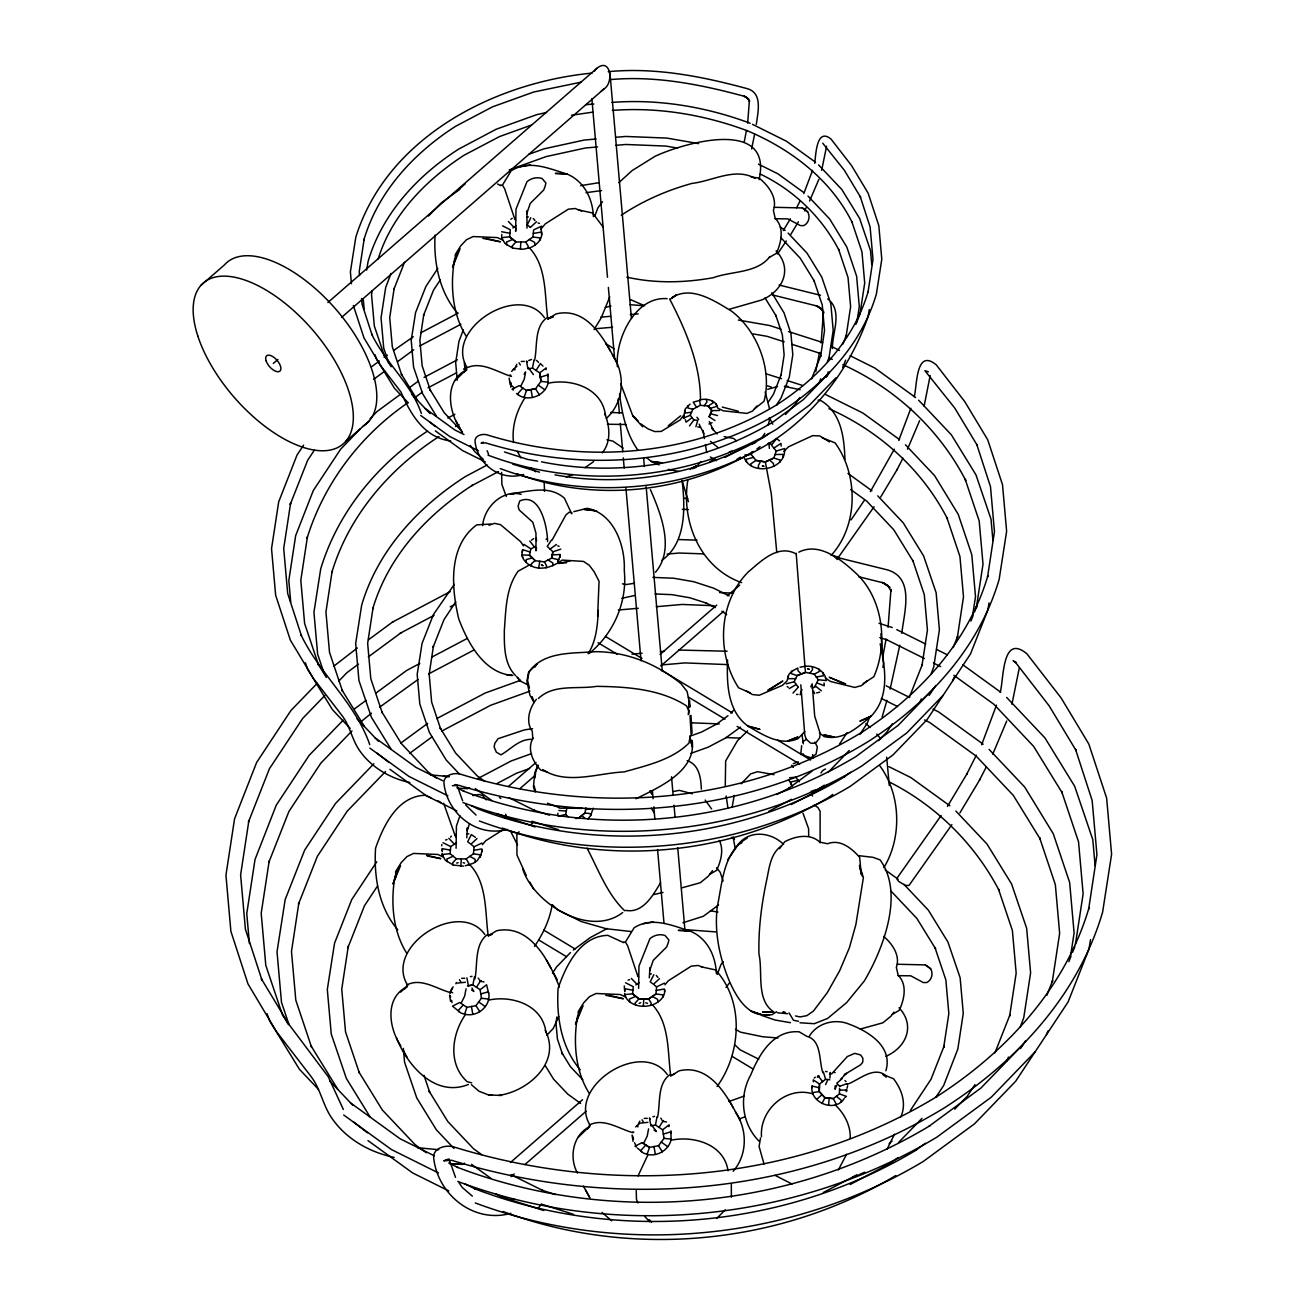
<?xml version="1.0" encoding="UTF-8"?>
<svg xmlns="http://www.w3.org/2000/svg" width="1305" height="1305" viewBox="0 0 1305 1305"><rect width="100%" height="100%" fill="white"/><g stroke="black" fill="none" stroke-linecap="round" stroke-linejoin="round"><path stroke-width="1.5" d="M744.959 454.939L751.174 454.434L756.003 460.486L765.35 461.97L773.783 458.12L776.296 451.09L784.533 448.529C786.784 470.175 750.261 476.765 743.883 456.701M725.27 786.116L725.662 760.978L737.521 740.685L747.651 730.865M327.865 302.532L596.744 68.415C610.577 56.784 614.264 82.884 603.824 89.066L341.519 317.441M435.054 235.128C433.586 262.468 439.181 291.504 457.272 312.874M829.148 1098.109L828.626 1105.302M812.053 1085.63C809.002 1102.48 834.857 1113.181 844.172 1098.614M839.588 1088.223L839.392 1093.933L833.291 1098.647L824.939 1097.701L819.279 1091.6L819.54 1083.998L825.608 1079.284L829.784 1079.757M835.151 1085.695L835.021 1089.284L836.799 1085.222M846.407 1089.544L846.341 1091.6L846.994 1090.083L839.539 1090.083M474.938 978.881C477.809 964.574 474.27 944.983 486.928 934.886M534.561 360.425C537.627 346.673 534.039 327.637 546.485 318.012M657.524 1117.374C660.591 1103.622 657.002 1084.586 669.449 1074.961M829.866 1078.109L830.355 1072.482L829.703 1073.982M544.152 482.165L544.56 491.349M847.646 1085.776L847.059 1088.256M441.743 845.819L441.824 844.547M466.782 837.777L467.418 827.696L467.125 830.763L469.506 823.765M649.303 977.853L649.939 967.772L649.645 970.838L653.234 960.35L666.676 946.957L668.111 943.238L668.861 939.943L665.077 935.506C659.987 933.646 653.936 935.163 649.923 938.687L638.961 966.092L638.618 988.358M546.045 369.658L546.159 367.912L539.699 372.855L540.955 381.403L535.556 388.76L526.535 390.521L519.227 385.644L512.049 389.265L513.501 390.016M669.025 1126.607L669.139 1124.861L662.663 1129.787L664 1138.4L658.519 1145.708L649.466 1147.405L642.223 1142.658M731.387 1197.191L731.322 1183.765M522.294 552.292L522.489 549.584L530.189 552.031M526.062 562.292L526.274 559.568L532.407 557.888M538.671 567.871L539.781 561.166M552.716 565.766L552.928 563.059L548.018 559.927M559.976 557.219L560.188 554.495L552.276 554.919M597.625 616.368L599.06 581.312L594.264 571.9L589.273 565.261L583.482 561.411L562.292 560.09C552.928 566.827 540.449 571.606 529.406 565L518.118 571.182C505.688 588.229 505.949 610.185 504.334 630.331C504.236 645.812 503.942 664.082 515.769 675.794M598.31 610.446C597.527 625.291 596.32 640.918 588.115 653.772M687.898 479.588C680.965 521.494 699.823 567.757 741.648 582.65M732.105 807.371L734.242 795.398M889.292 785.577L886.666 757.161M442.444 849.425L442.281 851.349L442.036 848.625L450.404 850.126M501.658 236.401L501.838 234.476M465.184 865.802L473.324 863.29L477.287 860.599L480.844 854.857L473.405 853.862L466.113 858.918L456.44 858.837L450.078 853.682L450.731 846.586L456.554 842.704M547.774 318.942C544.479 295.175 546.991 266.709 529.471 247.868L523.011 249.255L512.8 248.178L512.131 246.107L516.013 241.865L509.635 236.809L510.288 229.729L502.588 225.847M515.948 228.065L515.638 231.409L515.997 209.143L526.959 181.738C530.972 178.214 537.008 176.697 542.113 178.557L545.898 182.994L545.147 186.289L543.712 190.008L530.254 203.401L526.682 213.906L526.975 210.823L526.975 228.147M473.421 853.959L474.058 846.782L470.877 844.253L476.961 838.577M532.978 237.086L533.615 229.908L541.493 226.173L540.808 229.158C544.691 237.967 536.273 246.319 528.166 248.309L528.248 246.237L525.67 241.947L515.997 241.98L509.619 236.906M482.263 849.751L480.207 857.303M654.294 985.047L656.578 986.857L655.958 994.035L648.65 998.994L638.977 998.929L632.582 993.855L624.475 994.606C628.439 1005.6 642.419 1008.374 652.435 1004.817C669.954 1023.658 667.442 1052.124 670.737 1075.891M664.783 989.826C665.142 997.673 658.046 1003.268 651.146 1005.258L651.211 1003.186L648.634 998.896L638.977 998.814L632.599 993.758L633.251 986.662L625.568 982.796M727.57 660.02C726.706 683.265 727.26 711.176 748.108 726.2C763.082 734.862 779.933 746.264 797.877 738.744L804.826 731.583M747.683 123.127L749.413 100.387L749.478 101.415L747.39 97.924L744.062 96.13L748.793 99.229L745.057 96.505C701.389 84.597 656.089 75.543 610.642 79.572M756.329 124.334C757.797 112.524 763.034 93.014 747.227 88.658C702.057 76.391 655.159 67.159 608.195 71.677M821.122 342.954L823.52 311.504L823.602 312.923L820.715 308.094L816.098 305.615L822.656 309.889L817.485 306.137L772.772 295.012M888.085 627.314L890.972 589.436L891.087 591.132L887.612 585.325L883.713 582.976L858.641 576.728M520.842 241.914L520.401 249.239M461.285 858.772L460.844 866.112M643.805 998.863L643.365 1006.188M534.985 777.976L535.654 771.924L538.117 765.529M617.379 366.77C614.998 339.61 635.111 295.99 667.116 298.682M552.178 904.659C549.862 919.666 542.994 933.94 534.528 946.419M688.502 708.485L689.513 700.475L689.676 707.163M826.587 146.209L821.677 170.27M930.188 375.497L924.119 406.116M1019.336 667.769L1011.93 704.26M366.672 270.053L368.092 261.489C382.153 213.629 417.535 175.49 458.838 148.998L496.194 129.244L536.763 114.644L546.55 112.491M482.638 525.654C484.122 507.449 502.082 489.245 521.152 494.301M882.914 667.312L883.518 663.348L880.924 633.822M372.153 290.787L371.55 294.718L374.307 325.924L384.42 356.037L384.013 355.172L391.141 366.738M556.892 1016.954L555.979 1022.99L557.414 1038.976L562.569 1054.424L561.574 1052.27L570.464 1066.74L582.764 1079.724M856.961 321.715L859.294 306.496L856.618 276.22L846.798 247.02L829.686 218.995L807.991 196.06M869.293 309.579L868.168 316.267C850.436 367.863 815.674 413.93 769.379 443.243L768.89 443.553C689.105 491.447 587.446 501.218 500.239 468.577M972.747 614.671L975.504 596.613L971.801 554.723L958.229 514.333L934.543 475.575L905.442 444.793M989.027 602.959L987.803 610.12L970.512 653.919L926.974 719.773L892.848 755.057L850.452 786.197C740.278 852.328 599.876 865.982 479.375 821.008M1070.834 954.412L1074.097 932.944L1069.643 882.474L1053.298 833.813L1024.751 787.111L989.092 749.396M1075.45 944.151L1083.134 893.827L1078.534 841.79L1061.699 791.613L1062.368 793.081L1033.544 746.264L993.839 704.243L953.857 675.321M1090.54 939.633L1088.908 949.208L1068.077 1001.995L1015.616 1081.323L974.509 1123.833L923.418 1161.352C790.341 1241.267 620.74 1257.482 475.281 1202.949M558.98 807.828L559.176 806.604M746.378 130.728L744.176 142.294M754.665 134.024L751.615 148.901M819.491 352.513L815.788 371.582M832.411 348.533C832.101 333.542 841.758 314.326 830.665 301.488M760.538 1137.927L759.086 1146.491L764.012 1163.978M886.095 639.01L882.849 656.627M899.781 645.241L890.108 689.154M901.804 633.317C904.006 612.714 915.164 577.887 887.318 569.861L836.472 557.284M885.883 1070.785C893.191 1046.528 868.396 1031.325 849.196 1024.18C835.282 1018.292 817.403 1022.859 809.426 1036.072M565.701 814.532L566.941 807.632M585.896 807.893L584.95 813.031L578.425 818.317L575.521 818.463M593.171 808.121L590.725 815.511L587.968 818.888M522.62 550.563C520.189 557.251 525.687 563.564 531.559 566.027L531.298 563.858L535.213 560.563L529.585 555.212L521.935 554.951L522.62 557.529M535.474 546.501L530.76 548.965L529.553 555.326L535.181 560.693L544.348 561.884L551.672 558.1L558.752 559.747L557.741 562.112L560.302 555.49M536.551 547.757L535.996 550.759L535.964 533.109L532.832 522.245L519.178 509.978L518.085 506.177L519.733 500.941C540.352 491.903 547.448 527.481 547.562 541.542M551.672 558.1L552.88 551.738L547.252 546.387L551.379 540.221M551.672 558.214L552.88 551.852L560.759 549.128M466.048 988.798L464.662 996.09L461.448 1002.566M648.585 1128.874L647.198 1136.166L643.969 1142.642M814.728 163.321C815.837 155.197 816.375 127.107 830.991 139.031L851.513 165.507L868.135 193.173L878.82 225.618L881.788 259.271L876.389 294.017C861.773 343.868 824.923 383.54 781.923 411.14L781.418 411.467C693.493 465.135 583.253 472.932 485.803 442.901L481.088 443.211L483.258 442.167M914.25 396.606C917.17 386.052 915.604 347.57 936.354 364.96L964.738 401.565L987.755 439.85L1002.517 484.742L1006.628 531.298L999.157 579.355C978.946 648.308 927.953 703.199 868.494 741.371L867.776 741.811C746.166 816.065 593.661 826.864 458.854 785.3L452.329 785.74M1000.201 692.433C1003.888 679.791 1001.702 632.778 1026.921 653.838L1061.128 697.947L1088.843 744.078L1106.64 798.154L1111.599 854.253L1102.611 912.162C1078.24 995.226 1016.807 1061.357 945.163 1107.341L944.314 1107.88C797.779 1197.338 614.035 1210.339 451.612 1160.275L443.765 1160.798L447.958 1159.362L445.755 1160.373M801.335 674.049L798.008 670.786L797.795 668.029L791.76 671.276L791.27 673.641L797.176 675.599L805.479 672.499L804.957 666.333C814.548 665.142 824.874 670.46 826.375 680.558L818.235 679.758L814.222 674.098L805.495 672.369L797.176 675.484L794.174 681.732L786.246 683.836M557.741 814.451L557.985 813.227M546.11 567.92L546.55 565.848L544.364 561.754M510.859 384.274L510.744 387.226M779.754 462.394L780.276 460.078L773.735 458.006L765.317 461.856L755.987 460.371L750.669 464.009L751.517 466.162M827.207 375.726L828.088 371.86M528.868 368.777L532.473 368.075L534.055 359.903M651.848 1125.726L655.453 1125.024L657.019 1116.852M759.086 179.633C773.164 117.466 684.619 142.49 654.996 156.323L632.093 170.612L618.831 182.667M768.237 424.81L769.591 419.525M454.646 258.977C450.078 284.49 452.101 314.146 466.358 336.462M395.089 875.834C390.521 901.347 392.544 931.02 406.801 953.335M577.626 1015.91C573.042 1041.439 575.065 1071.095 589.322 1093.411M539.764 240.43L540.4 237.983L532.962 237.004L525.687 242.061M662.744 997.379L663.38 994.932L655.926 993.953L648.634 998.896M747.145 838.169C723.084 851.79 722.464 882.669 717.293 906.73C714.226 931.786 719.365 956.842 728.908 979.99L729.707 981.898C736.575 997.102 747.357 1016.122 766.704 1015.029L763.963 1014.85L771.989 1014.703L776.589 1011.652M474.498 976.776L472.867 984.916L467.516 985.993M900.825 1116.933C906.698 1103.687 901.967 1089.675 893.517 1078.778L885.589 1075.516M801.678 745.628L800.715 754.584M466.929 1007.33L464.596 1014.148C474.922 1017.068 486.683 1009.564 488.723 999.059L481.398 998.276L475.982 1005.633L466.929 1007.33L459.67 1002.517L452.476 1006.139L460.926 1013.023L465.494 1014.523C451.709 1034.147 447.631 1064.211 467.223 1081.715L471.692 1082.856M882.131 717.13L886.927 700.345M609.778 296.822L601.246 317.816L594.085 329.561M688.273 714.716L688.649 710.948L686.658 705.972C660.607 688.991 627.069 686.74 596.597 686.348C577.299 689.497 553.695 683.657 538.329 698.567M515.459 366.933L516.845 364.226M455.902 983.807L456.326 982.42M638.422 1123.882L639.809 1121.158M812.558 170.351L803.798 193.597M910.857 408.286L898.754 440.438M996.482 705.14L981.621 744.764M688.697 714.112L689.252 710.116M457.778 251.669L452.525 267.215L460.11 248.749M398.221 868.543L392.968 884.089L400.553 865.623M580.758 1008.618L575.489 1024.164L583.09 1005.698M459.915 815.837L456.44 826.016L456.081 848.283M594.884 215.945L597.902 207.821L602.535 201.72M751.174 454.434L752.104 451.938M717.261 974.525L720.866 964.77L723.182 961.72M822.02 1103.492L824.988 1097.636L833.324 1098.582L836.244 1104.226L835.282 1104.992C844.253 1113.442 850.844 1125.66 850.208 1138.4M537.921 765.073L534.724 773.213L533.468 786.915L535.099 791.939M697.784 420.275L695.891 426.719M378.222 258.83C391.924 214.575 425.936 180.074 463.993 155.279L499.456 136.601L531.494 125.052M391.06 273.479L385.693 287.377L381.044 317.816L383.719 348.109L388.629 362.708M404.534 262.321L393.931 289.188L394.175 288.274L389.722 317.621L392.299 346.804L401.728 374.927L401.336 374.062L417.502 400.325M463.324 329.888L458.969 341.257L455.69 362.708L457.223 380.179M811.628 378.858L820.845 355.498L820.6 356.396L824.532 330.638L822.264 305.027L813.961 280.33L814.369 281.179L800.177 258.129L780.618 237.428M819.263 382.528L820.731 378.793M827.37 361.974L829.099 357.309L833.194 330.442L830.828 303.722L821.775 277.1L807.012 253.137L788.057 233.057M842.867 344.08L846.407 335.124L846.162 336.054L850.615 306.708L848.038 277.525L838.609 249.386L839.001 250.25C821.889 217.152 793.799 190.057 760.179 174.038M855.901 324.341L860.174 313.51L859.913 314.423L864.709 283.022L861.952 251.8L851.839 221.703L852.247 222.584C830.747 179.274 790.585 148.917 746.737 130.516L747.292 130.745C704.374 114.758 658.144 106.879 612.388 110.419M842.704 367.521L845.624 360.115M869.391 717.799L867.254 723.215L859.832 734.454M909.324 697.376L922.325 664.408L921.983 665.648L927.431 630.021L924.283 594.591L912.799 560.416L913.37 561.607L893.729 529.716L866.683 501.087L850.599 489.457M919.829 702.563L921.265 698.942M931.248 673.625L933.727 666.904L939.404 629.744L936.142 592.78L923.614 555.946L903.19 522.799L877.759 495.884M953.205 647.557L957.674 636.22L957.348 637.509L963.498 596.907L959.942 556.534L946.892 517.612L947.446 518.819C922.292 469.653 879.26 430.96 828.952 408.677M970.904 621.082L973.09 615.536M974.541 611.849L976.727 606.319L976.368 607.592L983.008 564.151L979.19 520.956L965.211 479.327L965.765 480.534C939.47 429.345 895.181 388.384 842.883 364.666M952.568 681.031L954.037 677.311M994.916 1052.907L1010.037 1014.621L1009.63 1016.122L1016.171 973.187L1012.386 930.498L998.553 889.325L999.238 890.76C975.145 844.205 936.256 805.756 889.553 782.07M1006.905 1060.867L1008.406 1057.083M1020.363 1026.758L1023.773 1017.639L1030.607 972.861L1026.66 928.312L1011.571 883.942L986.971 844.009L955.831 811.025M1046.822 995.356L1052.629 980.659L1052.222 982.208L1059.644 933.287L1055.337 884.643L1039.628 837.761L1040.297 839.197L1013.349 795.43L976.238 756.15L929.91 722.627L924.527 719.936M1068.844 961.671L1071.095 955.994M1072.58 952.21L1074.831 946.517M1046.447 1034.653L1047.899 1030.999M552.08 540.091L565.93 514.904L569.225 512.164L571.965 512.832M818.871 179.323L809.589 200.986M760.652 461.122L758.336 465.575L758.58 468.316M919.601 420.683L907.497 449.181M1006.742 720.98L992.746 754.159M558.736 1016.53L553.255 1028.454L546.746 1035.322M638.047 1175.903L648.03 1154.599C658.258 1156.491 669.22 1149.428 671.243 1139.135L663.935 1138.352M811.971 1087.701L812.64 1086.184L819.409 1087.799M816.636 1099.348L822.134 1094.618M825.625 1084.602L827.484 1080.377M840.926 1102.105L841.594 1100.588L836.358 1096.233M846.651 1154.24L838.299 1169.981M894.48 1134.241L887.139 1149.053M692.873 409.134L690.231 415.267L683.445 418.073L685.255 408.938L690.035 404.093M709.121 416.654L711.812 410.618L719.447 410.504M710.099 414.599L709.137 416.752L714.961 420.553M687.768 405.871L687.931 408.025L692.922 409.232L700.328 405.3L708.191 406.034L711.812 410.618L710.475 413.734L717.571 415.561M801.939 689.513L800.096 694.815M463.944 372.333L466.847 369.641C443.847 381.027 448.365 411.157 460.486 429.231M586.907 1129.282L589.811 1126.59C572.96 1134.73 568.752 1157.372 577.462 1173.065M810.764 686.773L812.183 683.885L814.695 716.151L820.241 733.622L819.556 738.01L815.968 742.627L813.276 743.328L810.503 743.067L806.164 739.103L804.777 734.878L800.813 684.815M815.25 685.778L818.268 679.644M521.005 385.693L524.235 379.217L525.605 371.925L524.153 374.372M449.882 993.317L453.112 986.841M796.637 207.756L800.226 200.676M804.549 210.921L806.229 207.609M894.317 449.181L870.386 491.61M896.959 469.849L902.946 458.185M976.352 755.187L966.679 774.273L967.299 773.245L947.446 806.425M979.468 780.194L986.417 766.671M704.276 405.725L707 401.875L706.201 399.428M809.834 673.347L812.526 669.596L812.314 666.839M502.817 184.527L511.12 170.857C528.933 159.308 549.323 168.688 567.365 174.185C584.265 181.346 592.764 198.947 593.367 216.565M625.78 941.476L634.1 927.806C651.896 916.257 672.303 925.637 690.345 931.134C707.245 938.295 715.727 955.896 716.331 973.514M660.591 882.637C653.185 895.067 642.957 913.614 625.748 910.384M883.877 867.597C902.244 837.484 900.907 794.141 879.701 765.66M783.294 230.594L790.373 218.751M798.366 221.801L790.765 234.476M897.481 468.984L880.712 496.977M980.088 779.183L959.893 812.901M534.952 666.806L536.861 663.854L528.558 672.352L526.91 681.194L529.879 695.027L534.039 702.563M761.647 438.252L764.779 433.358M533.386 822.052L530.499 825.119M541.428 1204.548L537.937 1208.251M303.608 445.103L297.034 455.037L278.683 501.887L271.538 548.687L275.649 595.243L290.363 640.135L313.347 678.339L341.486 714.879C350.083 725.498 351.812 739.641 359.674 750.701C371.419 767.471 390.065 778.335 409.901 782.56M314.277 450.274L307.654 460.29L290.216 504.497L290.607 503.224L283.707 548.475L287.687 593.498L301.471 635.861L300.917 634.67C319.643 674.147 355.384 702.971 369.739 744.584M437.86 268.373L425.887 286.48L415.561 312.629L411.222 340.426L413.587 367.162L422.641 393.767L436.343 416.018M440.225 280.02L433.488 290.216L423.554 315.37L423.799 314.472L419.884 340.23L422.151 365.84L430.454 390.554L430.03 389.689L444.238 412.739L462.394 431.955M530.858 217.723L527.236 224.852L530.45 227.462M455.788 601.817L443.977 619.679L433.113 647.215L433.472 645.942L429.182 674.114L431.645 702.123L440.731 729.12L440.16 727.929L455.673 753.132L477.075 775.757L484.922 781.45M376.786 861.724L351.746 899.585L334.553 943.172L327.31 989.5L331.258 1034.049L346.347 1078.403L369.919 1116.672M377.52 885.997L364.438 905.801L347.88 947.74L348.288 946.239L341.747 989.174L345.531 1031.847L359.364 1073.02L358.679 1071.601L382.349 1110.017L414.941 1144.501L426.327 1152.755M768.254 402.119L773.425 394.289L781.287 374.372L781.026 375.302L784.126 354.927L782.348 334.684L775.774 315.174L776.198 316.022L764.975 297.801M776.687 404.599L781.043 398.025L789.28 377.112L792.804 354.732L790.912 333.395L783.995 312.808L771.826 292.809M799.704 397.634L795.218 404.436L785.447 414.533M826.147 377.324L829.507 372.251M552.472 973.171L556.615 966.907L570.416 952.617M653.838 974.672L650.216 981.8L652.5 983.611M839.555 744.029L847.076 732.676M892.294 723.867L886.862 732.089L878.591 740.653M929.127 695.418L935.718 685.468M910.303 1110.555L931.003 1079.268L944.086 1046.088L943.662 1047.605L948.833 1013.675L945.864 979.925L934.902 947.397L935.603 948.833L916.909 918.459L891.136 891.201M936.077 1096.983L943.678 1085.483L957.821 1049.106L963.269 1013.349L960.137 977.771L947.936 942.031L928.328 910.14L903.957 884.366M974.949 1084.618L967.315 1096.167L954.754 1109.152M1020.526 1048.486L1025.697 1040.689M534.92 666.773L536.861 663.854M783.538 844.4C771.402 832.133 749.559 829.589 738.239 844.384L727.586 860.109M777.47 254.002L786.328 240.985M874.073 506.748L838.479 557.202L831.677 555.18M951.883 824.662L908.998 885.459L905.295 885.394L898.835 881.528L896.91 879.015L897.4 877.629L941.133 815.56M602.29 452.835C611.441 441.481 609.778 426.246 604.77 413.522M851.007 519.945L864.204 500.565M536.061 370.441L540.368 363.573L543.01 366.118M476.504 987.314L480.811 980.43L481.48 981.67L479.522 980.381M659.025 1127.389L663.332 1120.522L664.017 1121.762L662.043 1120.457M456.456 858.739L452.574 862.98L453.243 865.052L463.454 866.129M638.977 998.814L635.111 1003.056L635.78 1005.127M450.568 837.158L451.334 836.113M741.142 783.816L750.636 773.881L757.601 771.695L774.012 774.664M726.037 987.477L729.397 983.008M769.95 256.563C756.884 273.495 731.926 270.885 713.411 277.671C684.88 282.842 655.175 283.577 626.775 277.133M712.514 870.631L708.272 876.259L700.263 882.751L681.487 887.955M893.99 1012.109L890.809 1016.334L882.8 1022.826L860.272 1029.074M536.371 699.284C529.487 707.897 525.246 721.698 532.31 731.387L532.766 738.842L533.125 738.026C526.682 748.678 532.848 762.071 540.776 770.113L546.958 771.908M779.493 848.69L784.762 841.725C795.218 836.146 810.291 833.063 819.736 842.117L827.615 843.748C840.355 838.789 851.741 848.413 859.652 857.32L861.267 874.35L859.506 865.362L862.36 876.422M717.065 1086.51C741.289 1053.233 744.437 1001.065 715.483 969.909L701.323 966.858M452.019 988.162L450.372 991.865L452.639 992.762M522.865 388.058L517.84 393.621L518.509 394.86M463.308 1004.915L458.283 1010.478L458.952 1011.718M645.828 1144.991L640.804 1150.57L641.489 1151.809M519.08 831.758L516.862 834.531L516.959 855.036L526.225 875.427M697.18 466.016L700.899 461.546M831.073 555.506C858.396 525.638 858.527 474.987 835.086 442.884L822.264 437.795M594.525 71.025L596.744 68.415M756.9 405.986L752.626 411.01L746.917 413.408L723.345 410.83L717.832 408.237C716.722 400.651 707.604 398.319 701.095 399.607M540.808 229.158L545.327 223.84L568.311 209.192L575.162 208.506L581.655 211.051M482.377 844.694L485.77 840.714L503.779 829.279M664.914 984.786L668.307 980.789L691.275 966.14L698.126 965.455L703.004 967.364M696.674 420.177L693.869 419.965L689.497 425.903M655.42 572.291C675.093 549.568 660.901 513.599 650.363 489.554M531.526 540.139L533.615 538.606M455.266 380.44L465.575 370.343M606.303 418.448C624.084 402.429 625.96 374.176 612.371 354.781M400.635 992.094L406.018 987.216M791.76 671.276L788.954 674.245L786.964 681.014L782.38 685.37L759.249 695.255L752.381 694.537L745.905 690.688M578.229 1137.373L588.555 1127.292M733.182 1171.27C747.586 1154.778 747.586 1129.608 735.335 1111.73M428.464 216.043L440.796 203.286L459.849 189.258M360.229 428.937L340.621 449.214L313.298 490.55L295.664 535.637L288.813 580.578L290.721 601.964M370.033 418.791L377.031 411.548L399.297 395.154M317.229 683.314L290.917 710.507L256.677 762.365L234.557 818.822L225.944 875.198L230.887 931.297L247.983 983.937L276.317 1031.407L310.215 1075.434C320.573 1088.223 322.661 1105.27 332.123 1118.581C346.575 1139.314 369.772 1152.315 394.175 1157.388M333.835 666.137L357.342 647.981M324.831 695.516L302.695 718.419L269.45 768.694L248.456 821.971L248.912 820.421L240.609 874.954L245.405 929.176L262.011 980.234L261.343 978.783L288.568 1023.87L328.24 1076.723L343.329 1109.446M338.68 681.194L346.983 672.613L358.467 664.147M454.319 584.314L433.456 614.508L422.053 643.43L417.192 674.391L419.802 703.901L429.378 732.382L446.212 760.048L459.425 774.028M343.15 720.213L309.171 755.35L276.269 805.152L255.03 859.473L246.759 913.631L249.418 943.564M351.991 730.898L320.834 763.148L288.943 811.4L268.765 862.523L269.189 860.974L261.196 913.304L265.796 965.341L282.647 1015.502M360.49 722.105L371.436 713.199M373.882 763.751L335.516 803.44L304.669 850.11L285.175 899.537L277.019 951.818L281.489 1002.289L289.041 1024.751M385.53 771.532L347.163 811.221L317.36 856.325L298.502 904.104L298.91 902.554L291.488 951.476L295.795 1000.119L311.504 1047.002L310.835 1045.566L337.783 1089.332M828.936 373.132L803.44 399.509L772.772 422.168C704.113 463.291 619.94 477.744 541.51 461.823M835.934 377.814L809.606 405.039L776.915 429.051C691.079 480.632 581.639 490.647 487.988 455.119M730.833 713.215L733.557 710.393M828.023 772.446L849.212 750.505M933.499 688.795L898.248 725.286L855.819 756.639C739.168 826.815 590.317 839.8 463.242 790.993L463.993 791.303L456.897 787.78M943.189 695.271L906.779 732.937L861.545 766.166C743.181 837.255 592.291 851.366 463.047 802.591M898.509 1142.593L921.95 1118.352M1023.495 1044.016L981.017 1087.962L929.062 1126.231L929.91 1125.742C789.346 1210.29 610.022 1225.917 456.897 1167.127L457.827 1167.502L448.806 1163.016M1035.159 1051.797L991.278 1097.195L936.794 1137.21C794.549 1222.638 613.22 1239.864 457.778 1181.449M831.513 1074.015L847.353 1056.528L854.791 1053.347L860.664 1054.978L862.948 1058.388L862.703 1062.286L860.664 1064.766L844.188 1074.782L846.456 1073.33L840.485 1079.414M716.624 1218.527L725.254 1209.784M622.681 912.538C589.86 937.985 533.631 903.778 522.653 868.755M783.816 451.383L788.563 446.783L812.656 435.625L819.834 435.952L829.425 441.889M781.271 845.999C769.999 854.106 769.298 868.641 766.459 881.038C761.451 905.034 758.319 929.437 758.955 953.988C763.066 972.127 755.709 1000.087 773.653 1011.815L762.528 1012.109L765.79 1012.044M404.387 989.206L407.291 986.498C384.29 997.901 388.808 1028.03 400.929 1046.104M798.203 687.262L792.983 693.086M456.636 191.444L465.396 183.662M512.669 369.968L516.927 366.216M635.633 1126.916L639.89 1123.165L647.9 1122.349M200.921 285.387L224.362 264.98A106.619 51.711 49 0 1 336.462 309.954A106.619 51.711 49 0 1 363.149 426.066M273.283 363.459L277.883 359.446M345.646 441.514L369.087 421.107M508.444 786.458L536.012 762.463M660.069 654.457L716.722 605.112M727.44 595.781L739.707 585.113M519.945 788.628L535.262 775.3M660.852 665.942L723.639 611.278M510.418 1162.51L582.503 1099.74M511.071 1176.621L514.137 1173.945M524.871 1164.598L586.222 1111.175M867.254 680.77L861.463 685.614L854.775 687.441L830.437 681.455L825.233 677.882M516.552 393.555C527.171 403 545.833 395.97 548.279 382.186L540.955 381.403M578.392 818.235L584.901 812.966L590.3 813.651L590.725 815.511M668.16 425.887L680.623 415.822M754.388 408.954L763.98 401.336C772.658 369.804 757.21 330.475 731.404 311.063C714.732 300.998 691.144 285.045 671.977 297.671M844.955 1097.505L846.39 1096.379L839.409 1093.884M589.24 653.43C613.758 633.447 627.493 601.882 624.263 570.269C625.421 546.045 614.002 513.436 587.299 508.314L573.857 511.642M601.36 90.975L603.824 89.066M819.034 1075.924L817.387 1077.196L818.056 1075.679L822.574 1081.633M842.345 1078.436L836.815 1083.264L839.653 1086.315M824.352 785.186L818.349 789.068M530.434 227.38L536.518 221.719M653.397 984.329L659.498 978.668M718.549 904.952L703.379 916.257L682.907 922.782M885.899 1056.332C906.42 1047.377 915.588 1025.42 899.063 1007.819M670.786 298.861L676.333 294.946L672.173 297.883M592.193 73.08C493.796 82.59 387.128 137.302 355.825 237.102L350.393 271.848L351.437 283.74M371.37 366.901L379.364 361.012M384.159 357.488L387.34 355.123M393.735 350.409L413.261 336.772M373.605 379.364L384.828 371.077M397.666 361.616L413.718 349.805M408.824 388.123L418.367 381.093M407.927 402.723C360.572 435.136 324.031 483.209 307.083 538.166L307.425 536.877L300.803 580.317L304.62 623.496L318.599 665.142L318.045 663.951L326.364 677.458M415.904 396.851L422.298 392.136M427.078 431.384C377.667 463.813 337.913 511.886 320.704 568.898L313.934 612.29L317.637 654.164L324.097 673.413M438.986 436.539C389.559 468.56 348.81 515.622 331.764 572.683L332.106 571.394L325.94 611.996L329.513 652.37L342.562 691.291L341.992 690.084L364.372 726.412M368.499 639.76L392.43 622.126L450.143 591.671M368.304 656.904L401.108 632.729L400.227 633.219L434.125 615.324M354.683 708.762L366.053 700.377M375.807 693.2L406.687 670.444L419.819 663.446M379.559 707.228L417.959 679.562M769.085 433.407L764.746 436.653C702.449 473.911 626.4 487.94 555 474.857M756.982 448.887L760.097 446.571M400.929 743.002L427.697 723.378M409.558 753.425L432.216 736.738M727.978 715.711L716.135 724.438L717.179 723.786L701.584 732.023L690.133 736.15M740.588 727.097L725.678 737.945L708.256 747.129L690.802 753.409M812.004 771.173L788.66 788.351L789.378 787.894L776.801 794.533M573.335 950.04L590.366 937.512L607.347 928.442M822.525 788.106L827.354 784.55M850.469 772.364L844.009 777.128L844.727 776.671C735.645 842.28 596.483 854.416 477.663 808.823L471.236 805.56M832.835 794.419L828.969 797.208C732.007 855.362 608.522 867.564 502.425 828.12M814.222 1078.012L815.331 1077.196M897.987 1157.617L889.798 1163.652L890.63 1163.163L850.191 1184.5M925.392 1143.262L915.67 1150.423L916.534 1149.884C785.121 1228.918 617.444 1243.551 474.286 1188.61L475.183 1188.986L464.401 1183.619M469.621 787.698L467.549 788.693L457.859 788.171M464.596 1163.163L462.1 1164.354L452.492 1163.848M621.245 215.276C642.859 200.807 667.002 190.285 692.058 183.385C712.579 181.052 735.123 167.122 754.991 178.345M814.19 674.212L819.654 671.325L818.822 669.057M585.032 467.696L593.661 461.579M510.891 219.24L512.18 218.327M802.575 741.925L806.539 739.217M512.914 227.951L516.111 225.83M635.878 984.884L639.091 982.779M511.576 371.305L512.816 370.457M481.463 998.325L480.126 989.712L486.602 984.786L489.114 995.405L488.51 1000.119C512.164 994.981 542.88 1005.127 545.93 1032.483M737.015 459.327L740.424 457.109M863.176 683.657L873.828 676.757C888.183 644.344 883.175 600.202 857.581 574.771C843.014 560.954 819.964 541.396 798.807 552.162M768.743 690.133L782.821 681.047L767.715 690.215M847.076 1084.341C858.641 1080.377 873.518 1065.777 885.557 1075.385M670.884 1075.875L679.106 1070.834C710.409 1063.493 727.847 1096.901 739.739 1119.804M512.816 239.337L506.471 242.126L506.715 244.851M453.259 856.211L446.914 858.984L447.158 861.708M635.796 996.286L629.45 999.059L629.679 1001.8M692.042 417.616L686.12 422.184L685.337 419.721M661.733 560.367C686.414 543.402 685.255 507.253 682.107 480.485M528.655 360.539L531.575 359.446M769.395 257.362L776.247 253.447C781.32 242.616 784.648 227.739 775.186 218.327L773.392 210.415C777.715 197.952 768.563 185.636 759.2 178.198L751.191 176.958M709.838 874.236L716.69 870.321C720.768 861.137 724.096 849.979 719.332 840.469M892.359 1014.311L899.21 1010.396C904.3 999.565 907.611 984.688 898.15 975.275L896.356 967.364C900.515 955.603 892.359 943.743 883.648 936.403M550.058 549.062L556.419 544.511M690.247 469.278L696.43 465.869L692.808 467.712M421.058 332.661L458.218 313.053M419.77 345.956L460.877 324.26M424.027 377.39L457.419 359.772M427.975 387.846L456.407 372.855M463.52 369.103L467.076 367.227M447.843 418.008L454.907 414.289M455.445 426.539L459.034 424.663M487.173 465.004L465.428 476.537C418.22 506.813 377.765 550.4 361.681 605.112L355.661 643.561L358.94 680.525L371.468 717.359L390.864 748.842M498.51 471.562L471.855 485.623L472.541 485.183C427.126 514.333 388.221 556.256 372.741 608.897L373.083 607.641L367.651 643.283L370.799 678.714L382.283 712.889L381.696 711.698L401.353 743.589L428.399 772.217L436.441 778.041M709.822 461.725L715.01 458.969M724.879 457.468L745.726 446.457M450.192 606.841L455.543 604.019M753.36 451.497C683.184 493.6 593.824 502.376 517.057 473.764M432.102 656.97L467.19 638.455M428.529 673.967L474.368 649.792M436.686 718.631L485.215 693.02L520.613 680.28M441.596 731.159L490.631 705.287L529.895 691.144M477.875 778.53L511.103 760.994L531.575 753.621M497.189 783.44L516.519 773.229L529.602 768.514M768.612 811.4L791.564 799.296M791.238 804.581L823.227 787.698M823.341 1192.509L856.749 1174.892M895.801 1175.544C778.987 1245.215 630.413 1259.113 502.931 1211.48M392.43 622.126L393.311 621.669M466.13 368.271C480.795 360.376 497.336 372.333 511.495 376.411M773.881 448.104L780.945 443.374L781.173 446.114M406.573 985.144C420.732 977.233 436.735 988.994 450.519 992.616M589.11 1125.22C603.269 1117.308 619.271 1129.07 633.039 1132.691M708.925 423.978L712.073 422.722M548.606 318.404L551.933 316.772M489.049 935.277L492.376 933.646M671.586 1075.353L674.897 1073.721M752.447 443.977L755.774 442.428M798.334 761.843L793.228 763.686M453.993 785.382L455.804 784.55M710.002 408.383L716.771 406.41L715.988 403.963M796.181 684.505L789.215 688.616M859.848 1174.321L864.726 1172.2M738.239 844.384L741.876 842.802M636.057 798.725C658.454 787.551 696.576 771.288 692.156 740.392M852.312 1177.485L858.347 1174.957M558.263 816.163L565.685 814.467L568.083 816.734M753.572 457.402L746.281 459.246L746.509 461.97M798.187 780.178L790.895 782.021L791.124 784.745M553.287 316.903L547.904 318.926L556.142 313.885C587.446 306.544 604.884 339.953 616.776 362.855M491.936 934.445L488.347 935.799L496.585 930.759C530.319 923.597 549.226 961.41 559.47 987.037M812.004 688.061L815.331 686.822M528.77 154.333L543.973 148.852L584.249 140.043L596.075 139.015M509.211 169.911L546.24 156.567L585.488 147.987L597.592 146.927M729.022 1101.502L744.078 1096.086M739.658 1118.76L744.992 1116.852M819.622 692.172L816.62 692.873M692.515 468.691L695.94 467.5M474.058 846.782L481.937 843.046M656.578 986.857L664.457 983.122M566.093 476.912L572.781 474.645M488.935 525.263L494.595 523.338L500.565 524.692L520.581 541.624L523.533 545.947M498.836 1095.384C528.052 1091.42 561.786 1062.139 545.213 1030.379M445.576 840.012L447.06 839.539M628.113 980.104L629.581 979.631M816.212 676.985L823.406 675.794L823.194 673.037M669.612 298.959C685.663 329.659 700.703 365.123 700.459 400.227L693.183 402.168L696.642 407.323M468.397 1084.471C435.348 1097.782 407.552 1065.826 396.524 1038.03M729.25 451.84L731.975 451.024M839.67 1086.282L846.815 1083.705M767.683 389.314L777.519 386.59M456.636 863.062L458.153 862.67M639.107 1003.349L640.69 1002.746M472.736 795.593L478.902 794.5L482.556 795.43L486.341 799.867M509.635 236.809L501.512 237.657L504.986 243.48L512.8 248.178M729.528 309.203L761.223 300.117C782.413 291.733 793.407 269.124 776.084 250.87M450.078 853.682L441.955 854.53L445.429 860.338L453.243 865.052M812.868 790.7L817.664 789.59M653.854 894.545L663.038 892.408M819.279 1091.6L812.819 1092.562L812.95 1093.867C786.344 1085.793 759.543 1109.837 761.484 1136.655M634.491 583.253L626.335 584.542L622.469 583.824M457.354 983.073L465.363 982.274M540.319 377.129L547.643 374.975L548.328 376.215M480.762 993.986L488.086 991.833L488.771 993.072M663.299 1134.078L670.623 1131.908L671.292 1133.164M571.492 115.248L592.796 112.132M580.66 185.636L598.636 182.765M586.01 192.683L601.589 190.563M605.275 307.344L610.919 306.12M621.767 598.31L634.524 595.537M470.404 976.662L472.019 976.319M652.94 1116.737L654.539 1116.395M570.008 560.987L558.458 563.434L566.533 562.765M508.82 818.153L510.956 817.729L505.182 818.366M673.608 791.45L679.35 790.357L692.351 793.783M530.303 165.001L520.14 166.795M653.267 921.95L643.104 923.744M521.25 361.469L524.316 361.387M461.693 978.326L464.759 978.261M644.213 1118.401L647.28 1118.336M800.047 667.181L804.957 666.333L796.164 553.222L796.295 554.38M532.587 728.696L524.708 729.821L498.151 738.663L494.856 743.23L494.138 746.868L496.34 752.218L500.973 754.845C511.071 749.184 519.194 738.777 532.375 739.315M585.521 809.54L590.366 808.904M546.028 539.21L547.496 539.03M508.836 1199.964L514.415 1199.344M523.582 474.482C500.924 481.594 477.712 464.857 475.085 441.906C474.106 435.625 482.279 433.407 487.075 434.875C582.666 464.45 690.867 457.256 777.176 404.534L776.671 404.844C818.349 378.107 854.074 339.643 868.249 291.325L868.021 292.255L872.996 259.532L870.125 227.005L860.158 196.37L860.599 197.251L844.319 170.221L822.721 143.191M507.188 829.409C476.863 837.745 447.615 813.847 444.026 783.93C442.672 775.235 453.977 772.169 460.616 774.208C592.845 815.119 742.529 805.185 861.92 732.236L861.235 732.66C918.867 695.679 968.31 642.452 987.901 575.619L987.575 576.908L994.459 531.657L990.495 486.651L976.711 444.271L977.315 445.478L954.787 408.106L924.919 370.702L928.328 371.811M510.81 1213.324C474.025 1223.747 438.089 1195.103 433.766 1158.628C432.118 1148.155 445.755 1144.452 453.749 1146.916C613.056 1196.196 793.407 1184.222 937.251 1096.331L936.419 1096.852C1005.861 1052.287 1065.418 988.179 1089.039 907.66L1088.647 909.21L1096.934 854.677L1092.155 800.454L1075.548 749.396L1076.282 750.848L1049.138 705.826L1015.942 662.94L1013.153 660.77L1016.35 662.663L1014.719 661.847M772.674 1011.734L767.063 1012.24L770.684 1011.946M581.345 82.117L533.68 92.019L492.425 106.879L455.494 126.357C413.816 153.109 378.075 191.59 363.899 239.908L364.177 238.978L359.201 271.701L359.544 275.534M585.815 104.694L593.857 103.992M611.931 102.426C658.829 98.805 706.184 106.863 750.163 123.241M615.797 137.302L625.65 136.454L666.871 138.085L698.681 143.615M615.732 145.344L625.813 144.48L665.958 146.078L677.589 148.101M600.708 317.164L610.561 316.299M630.282 314.587L638.161 313.901M594.558 328.811L612.453 327.261M626.188 424.5L607.363 424.239M667.083 554.087L679.22 553.026L703.444 553.875M618.325 610.006L638.292 608.277M656.252 606.711L682.205 604.443L714.014 605.716M631.946 654.115L642.093 653.234M660.346 651.652L664.408 651.293M678.616 650.053L727.13 651.228M661.244 664.979L684.962 662.907L727.554 664.604M789.574 777.715L795.789 777.209L799.41 781.777M558.932 810.487L566.305 811.041M490.941 524.039L476.749 524.871C447.925 546.028 451.351 588.115 458.789 619.043C467.891 643.055 484.188 673.478 512.8 675.468M796.49 694.472L797.991 694.391M533.288 233.448L541.412 232.078L541.64 234.802M473.731 850.322L481.839 848.951L482.083 851.676M656.252 990.397L664.375 989.027L664.62 991.751M784.403 386.394L800.144 389.706M784.827 386.378L787.845 386.296M526.698 216.956L528.427 216.94M467.125 833.83L468.87 833.813M649.662 973.905L651.391 973.889M510.859 675.223L507.041 675.207L511.968 675.403M501.593 231.752L509.961 233.269M582.47 808.366L560.644 808.154L547.496 803.211M774.305 207.299L802.396 207.952L807.665 211.802C810.47 216.646 808.904 222.959 803.864 225.602L800.373 225.618L787.796 218.865L775.088 218.718M897.269 964.248L925.359 964.901L930.644 968.75C933.434 973.595 931.868 979.908 926.827 982.535L923.336 982.567L910.76 975.814L898.068 975.667M691.585 412.25L685.321 413.016L684.538 410.569M678.959 539.552L697.033 540.172M471.431 1084.716L478.968 1091.225L488.445 1094.911L492.213 1095.042M630.152 304.685L643.496 305.713M610.626 412.445L622.175 412.918M683.69 498.298L687.702 498.461M682.287 509.325L688.388 509.57M652.875 577.397L673.706 578.229L693.787 581.72L713.672 588.196L729.087 595.863M719.593 592.584L733.475 593.139M655.077 593.971L671.847 594.64L689.823 597.772L706.625 603.155L705.483 602.698L715.368 607.608M691.014 722.791L719.283 723.916M725.776 737.537L739.984 738.108M685.794 929.666L716.119 931.933M500.794 185.114L502.49 185.179L504.644 188.768L514.806 219.126M623.774 942.047L625.454 942.128L627.623 945.717L637.786 976.075M488.445 1094.911L501.528 1095.482M513.991 493.959L510.418 493.779C528.297 491.789 548.981 484.547 564.413 498.184L571.704 513.779M443.472 776.312L449.214 776.622L430.373 774.844M767.095 1015.192L769.542 1015.323M449.964 1163.701L462.1 1164.354M438.774 1149.738L417.633 1147.715M632.925 990.218L624.557 988.701L624.801 991.425L624.279 985.895M785.137 1012.256L783.424 1011.995M798.497 1021.277L793.505 1020.314L789.036 1012.908M777.454 1012.794L787.584 1013.724M777.927 1037.981L762.675 1036.757L740.522 1032.173L735.514 1029.335M790.471 1022.696L774.991 1020.004L761.647 1015.404M662.353 462.916L651.26 461.448L646.758 457.745M700.23 427.436L697.784 426.866M833.667 1072.416L835.151 1072.563M775.007 454.548L782.853 454.368L783.098 457.093M631.31 931.574L606.173 928.72L581.149 921.493L557.61 909.781L552.668 905.066M859.033 855.705L872.898 857.32L880.027 859.848C904.708 893.452 883.094 949.306 864.253 981.083L846.554 1002.697L827.582 1018.438L814.287 1023.707L799.981 1022.761M660.509 462.671L651.26 461.448L659.025 464.906M825.592 1071.47L827.076 1071.666M785.121 1012.843L782.755 1012.158M795.675 678.665L788.351 678.665L788.138 675.892M767.699 443.602L771.451 444.189M738.32 320.068L769.656 325.532L781.01 329.17M753.164 333.917L767.014 336.315L784.223 341.828M537.562 461.138L527.693 459.425L504.464 451.97M539.487 472.165L512.751 464.172M763.621 466.146L762.299 465.918L763.833 466.325M710.475 910.792L717.929 912.081M509.929 374.992L510.777 375.155M632.892 1131.941L633.757 1132.104M482.834 238.375L500.37 241.8L486.161 238.358M724.128 436.62L733.72 438.496L736.15 440.666M427.159 855.998L440.796 858.674L426.588 855.215M605.797 995.323L623.333 998.749L609.125 995.291M668.372 469.392L678.584 471.415M807.567 668.861L808.79 669.139M578.36 209.909L592.503 212.96L603.106 227.005M818.072 400.097L821.269 400.798C841.529 413.342 844.139 437.73 844.955 459.409M606.939 439.785L612.91 441.123L623.121 448.137M482.556 981.605L483.976 981.915M665.093 1121.68L666.512 1122.006M779.085 285.028L820.486 295.273M816.718 682.825L824.271 685.745L824.059 682.988M722.269 407.078L738.239 411.222M807.534 1036.562C821.791 1040.786 818.855 1061.357 822.868 1072.775M450.763 441.008C424.06 437.648 410.504 413.995 400.961 391.989L380.62 365.579L363.997 337.946L353.361 305.501M463.161 862.703L464.613 863.127M645.698 1002.795L647.557 1003.415M644.556 305.729L630.723 299.693M788.579 331.584L822.656 342.514M791.874 344.292L820.568 353.492L819.817 353.182M766.247 373.834L781.483 378.711M787.192 380.554L802.445 385.432M767.471 385.872L771.32 387.096M878.999 623.284L892.229 627.509M879.847 637.59L887.433 640.021L886.519 639.646L924.413 658.503M528.395 685.092L520.45 681.145L516.764 676.708M549.584 815.201L534.104 810.242L534.887 810.568L508.95 797.665M532.032 821.237L558.671 829.768M535.164 826.962L496.128 813.537M443.031 842.72L450.731 846.586M555.636 1194.597L542.293 1190.323L543.223 1190.715L511.087 1174.728M541.281 1204.042L573.482 1214.351M543.745 1210.518L502.082 1197.174L502.996 1197.517L495.704 1193.896M538.068 222.943L539.454 223.432M795.463 1015.942L800.079 1016.938L806.882 1015.649L813.455 1011.049L827.305 992.632L839.637 970.79L849.408 947.74L855.884 924.544L863.388 877.564L860.745 869.358M845.607 683.853L829.23 677.246L844.482 683.934M541.363 564.837L542.701 565.391M541.64 565.163L542.994 565.718M792.037 1184.027L775.235 1175.43M750.326 692.89L738.614 687.817C716.053 653.267 718.451 601.833 748.222 571.981C760.848 561.395 777.111 544.625 794.973 553.32M430.748 797.665L425.283 795.267C397.601 795.952 383.376 825.592 375.563 848.25C373.785 876.764 378.678 907.367 397.715 929.731M523.925 544.332L530.792 548.85M882.05 582.324L889.945 587.495L883.713 582.976M557.773 545.8L559.046 546.404M502.67 240.12L497.45 237.592L473.111 236.548L466.472 239.745L460.73 245.813L455.249 254.671L455.266 258.537M752.512 124.35L786.491 141.25L815.576 162.293M758.482 164.153L777.894 173.81L803.44 192.308M830.633 346.053L839.474 350.441M850.077 355.71L874.807 368.026L915.637 397.568M828.691 357.603L832.231 359.364M825.445 394.436L862.899 413.065L899.488 439.557M896.78 629.663L925.685 644.05M936.517 649.433L947.348 654.833M933.434 663.005L940.644 666.594M463.993 434.532L454.874 429.981L425.136 408.481M478.38 450.731L449.768 436.506L420.699 415.463M485.378 461.921L462.443 450.519L435.299 430.846M886.177 685.81L909.601 697.457M933.026 709.104L938.442 711.796L983.154 744.176M881.332 698.469L897.53 706.511M888.933 766.671L910.841 777.568L949.861 805.805M442.689 780.7L416.067 767.454L374.91 737.684M447.876 795.805L409.003 776.459L369.804 748.091M456.864 810.911L426.539 795.838L389.95 769.346M434.369 1155.822L400.08 1138.759L350.507 1102.904M438.529 1172.983L391.565 1149.623L343.704 1114.992M448.741 1190.894L412.69 1172.967L367.977 1140.586M758.776 1059.171L740.147 1049.873L735.188 1045.142M808.105 668.747L809.296 669.367M791.548 765.334L793.391 767.373M731.371 837.419L734.519 839.115M497.613 184.005L500.68 185.702M438.056 800.862L441.106 802.575M623.643 942.65L607.82 935.359C580.121 936.028 565.913 965.667 558.1 988.325C556.305 1016.84 561.199 1047.442 580.252 1069.823M821.351 690.769L815.217 685.875M806.865 1036.349L799.182 1031.831C773.457 1029.727 759.2 1054.065 750.848 1074.733C738.777 1096.07 741.68 1123.621 759.037 1141.19M710.344 456.995L716.527 460.681M605.52 343.59L614.215 348.81M605.487 636.497L641.995 658.47M661.113 669.987L732.399 712.905M777.617 740.114L810.65 759.999M598.033 642.713L617.151 654.213M688.436 697.131L724.944 719.104M737.113 726.428L799.704 764.11M543.745 930.106L575.146 948.996M538.606 939.894L566.5 956.696M732.203 1056.43L753.132 1069.04M787.16 686.593L788.253 687.278M687.148 760.603C699.317 764.616 700.899 778.22 701.356 789.166M538.231 385.04L544.74 389.738M814.124 805.071L817.99 807.55L820.127 811.286L820.111 842.785M478.674 1001.914L485.183 1006.595M661.195 1141.989L667.72 1146.687M717.734 447.321L710.475 441.367M532.424 368.043L539.748 372.887L541.02 381.452M514.839 369.152L514.137 368.695L514.823 369.935M480.191 989.761L472.867 984.916L468.365 985.797L466.929 977.837M471.578 989.957L473.878 991.474L471.97 987.999M655.404 1124.992L662.728 1129.836M654.115 1130.032L656.399 1131.549L651.407 1124.714M637.819 1126.101L637.101 1125.644L637.786 1126.884M542.733 769.558C566.452 785.284 597.755 773.082 624.1 771.924C646.562 765.529 671.928 759.967 688.958 743.083L690.231 735.547M624.736 910.792C607.086 893.974 598.31 869.473 587.054 848.185M640.445 423.636L648.014 428.872L654.751 431.58L661.195 431.433L680.231 419.9L683.494 415.447L684.342 418.448M536.534 360.376L538.606 362.399M529.324 239.468L534.626 242.355L534.871 245.079M469.751 856.341L475.069 859.228L475.297 861.952M652.288 996.416L657.59 999.304L657.834 1002.028M780.357 227.037L785.121 230.479M847.973 473.421L871.903 490.745M962.682 664.685L1000.625 692.156M885.182 869.88L898.036 879.179M475.265 788.579L491.74 800.52M580.611 1103.41L567.74 1094.096L553.548 1079.104L545.327 1065.728M481.61 1154.599L473.568 1148.775L447.794 1121.517L429.1 1091.159L429.802 1092.579L423.995 1075.369M471.497 1164.288L490.778 1178.252M721.91 611.213L726.673 614.671M802.396 207.952L804.761 209.681M805.609 210.301L807.665 211.802M925.359 964.901L927.741 966.63M928.589 967.25L930.644 968.75M819.393 733.019L824.254 736.591C843.112 741.077 857.874 727.179 871.136 716.151C889.912 696.886 885.394 667.703 880.157 643.887M499.391 797.437L500.81 798.497M882.735 1074.423L886.274 1077.18M429.606 421.972L435.299 426.425M377.178 753.262L388.988 762.512M353.231 1121.68L367.455 1132.822M508.379 221.475L513.942 227.249M469.963 843.536L467.679 841.725L471.301 834.596L475.428 837.353M631.343 978.424L636.905 984.198M448.822 838.348L454.368 844.107M514.268 387.764L510.108 384.453L509.162 378.14M827.696 298.959L828.838 299.889M611.637 1220.779L602.062 1212.459M533.305 218.506L534.985 220.496M656.268 975.455L657.948 977.445M635.78 418.432L632.811 415.92L620.674 383.67M476.048 815.07L465.673 804.973M472.345 1196.147L462.313 1187.517L459.148 1182.966M530.988 467.843L535.523 471.741M638.014 450.274C626.547 434.467 621.881 413.391 619.565 393.98M581.639 815.592L585.097 818.251M865.884 723.59L869.995 727.277M483.372 459.376L474.808 451.644L470.289 445.511M638.096 420.863L632.811 415.92L642.664 426.833M529.765 541.02L534.446 547.023M844.939 1080.556L845.999 1081.633M818.561 164.903L841.807 189.486L859.636 218.473L870.5 250.511L871.773 264.638M918.622 400.195L951.312 434.744L975.977 474.857L991.017 519.162L992.926 540.547M1006.661 697.441L1044.946 737.929L1074.668 786.246L1092.791 839.621L1095.107 865.558M834.678 556.729L837.321 559.519M411.891 394.469L430.03 413.587M408.139 402.723L394.469 388.27L376.623 359.267L374.975 354.732M824.939 1097.701L819.23 1091.633L819.491 1084.031L813.26 1079.888L813.358 1081.78M357.064 718.794L378.368 741.24M350.197 728.451L332.498 709.724L307.833 669.628L305.37 662.793M453.993 1148.449L436.392 1129.853L416.768 1097.962L404.566 1062.205L403.343 1048.372M329.969 1081.176L352.905 1105.335M318.534 1089.463L299.383 1069.219L269.662 1020.902L267.036 1013.691M644.784 1216.488L649.743 1221.79M649.172 1219.604L651.57 1222.198M528.427 367.765L533.435 374.6M705.157 800.047L711.633 808.97M717.065 434.01L711.763 428.04L713.378 430.03L709.251 421.613M769.526 459.931L773.49 463.569L773.735 466.293M637.493 1148.139L643.463 1153.114L648.03 1154.599L647.117 1154.224L649.466 1147.405L642.191 1142.593L635.013 1146.214L636.481 1146.965L634.54 1142.723M876.732 734.046L880.663 738.646M802.852 753.654L804.614 755.709L810.748 757.797L816.033 754.192L817.37 746.982L814.842 742.056M517.514 677.556L520.45 681.145M544.348 317.621C519.553 281.831 444.532 328.681 466.635 366.803M667.328 1074.57C641.766 1038.323 565.815 1086.853 590.317 1125.595M484.791 934.478C459.229 898.248 383.279 946.778 407.796 985.52M716.527 867.743L720.164 872.213L723.133 880.989M776.345 451.187L771.483 445.136L776.54 438.611L779.525 440.813M792.429 786.36L788.497 779.476M711.829 410.732L708.191 406.034L713.395 402.674L712.057 400.766M696.952 417.257L698.664 419.476M690.182 415.169L693.869 419.965M814.63 693.624L813.619 691.226M794.158 681.618L798.203 687.18M660.77 1118.206L661.586 1119.347M478.25 978.13L479.049 979.272M658.47 1145.643L662.353 1151.809M475.934 1005.568L479.816 1011.718M519.047 362.839L520.369 364.992M642.011 1119.788L643.332 1121.941M459.474 979.712L460.812 981.866M651.358 808.219L654.327 813.064M283.038 1015.796L288.372 1024.474M443.651 803.244L455.249 835.999M632.517 1135.888L633.529 1139.167M449.98 995.813L450.682 997.02M456.081 421.156L462.476 432.836M583.466 1186.18L589.86 1197.86L585.456 1189.785M605.96 343.101L610.381 351.159M527.171 362.203L526.486 360.963L527.921 368.923M532.391 397.454L530.988 389.575M510.549 382.218L511.234 383.458M517.4 451.465L520.94 457.925M728.94 1100.033L733.345 1108.108M650.135 1119.152L649.45 1117.912L650.901 1125.872M655.371 1154.403L653.968 1146.524M546.404 959.958L550.808 968.033M552.798 971.654L557.219 979.729M472.834 1014.328L471.431 1006.449M402.919 1049.709L407.339 1057.784M650.2 790.846L652.011 794.207L650.216 790.863M517.53 844.922L510.549 831.154M529.879 882.147L533.451 888.819M421.385 413.457C411.01 383.376 385.171 362.529 371.631 333.998L372.039 334.863L362.072 304.228L361.567 298.486M769.379 417.616L772.756 424.207M466.113 858.821L468.691 863.111L468.609 865.182L469.914 864.742C487.434 883.567 484.922 912.048 488.217 935.815M699.17 424.174L703.868 433.749M514.757 217.592L515.557 220.219M637.721 974.541L638.52 977.168M455.2 834.466L456 837.076M506.291 496.52L501.903 484.465L501.577 472.361M688.469 501.707L682.205 481.072M638.047 1203.014L636.481 1199.409L636.236 1190.454M487.124 450.714L488.543 454.124M462.655 800.83L456.766 784.615M455.527 1177.355L448.953 1158.873M539.373 394.86L535.49 388.694L526.486 390.456L524.153 397.275L525.067 397.65C516.535 410.798 511.593 426.637 513.518 442.46M823.39 1072.041L825.608 1079.284M699.594 399.787L700.361 405.415M536.127 538.231L536.583 540.792M803.015 813.276L808.594 828.691L808.709 836.423M532.195 696.658L534.071 702.286M765.187 391.924L769.493 408.677M689.79 736.933L692.417 747.064L689.905 737.276M534.12 786.034L535.654 791.189M735.123 848.054L733.067 836.782M727.913 807.779L726.135 795.985M624.622 993.35L625.633 997.069L620.43 994.54L596.075 993.496L589.436 996.694L583.71 1002.762L578.213 1011.62L578.246 1017.411M442.101 853.274L443.113 856.994L437.893 854.465L413.555 853.421L406.915 856.618L401.173 862.67L395.676 871.528L395.725 877.335M529.406 687.98L527.546 680.297L529.047 671.683C544.364 650.967 572.65 653.626 595.537 651.668C626.775 651.75 657.084 664.017 681.063 683.738L687.148 691.585L690.051 706.625M811.286 791.075L812.46 796.001M605.487 415.61C602.437 388.27 571.721 378.107 548.067 383.262L547.986 373.882M728.043 1170.716C724.079 1144.306 693.966 1135.432 671.047 1140.211L670.949 1130.831M765.317 461.856L771.288 493.73L776.801 552.635M705.369 444.516L706.69 452.525M703.118 430.52L704.406 438.513M632.126 1135.089L633.088 1141.402M449.605 995.014L450.551 1001.327M803.325 743.785L801.971 734.552M451.677 1000.331L452.019 1002.648M505.736 814.238L506.177 818.039M691.764 740.93L692.09 744.356M768.89 442.803L769.379 448.398M609.941 72.966L631.424 318.387M643.659 458.349L644.376 466.456M646.154 486.732L662.304 671.325M671.52 776.785L673.119 795.055M674.016 805.185L675.077 817.354M677.735 847.777L685.011 930.938M591.866 98.707L607.494 277.28M608.375 287.426L614.59 358.435M618.146 399.02L619.386 413.228M620.267 423.375L622.762 451.775M623.284 457.859L624.182 468.006M625.943 488.298L641.032 660.77M652.402 790.634L653.104 798.758M653.821 806.865L654.882 819.051M657.557 849.49L663.935 922.537M464.352 362.513L465.069 370.62M363.247 298.943L364.144 309.057M812.64 754.584L812.917 758.238M690.981 715.303L692.058 733.345M691.144 734.633L690.002 715.809M820.992 773.049A5.693 2.757 -59 0 1 825.527 769.102M889.129 1143.718A6.868 3.328 -59 0 1 892.082 1141.157M871.136 716.151L860.142 721.078L871.136 716.151M797.698 737.08L788.334 740.783L797.698 737.08M562.161 173.532L555.375 173.418L567.365 174.185L562.161 173.532M685.125 930.481L678.339 930.367L690.345 931.134L685.125 930.481M591.377 510.141L584.102 509.39L596.581 510.956L591.377 510.141M759.738 729.299L748.108 726.2L759.738 729.299M834.009 737.048L824.075 734.911L834.009 737.048M762.495 1014.964L751.321 1011.245L762.495 1014.964M197.773 335.858A106.619 51.711 49 0 0 334.276 448.969A106.619 51.711 49 0 0 287.801 305.533A106.619 51.711 49 0 0 197.773 335.858M266.106 360.832A10.13 4.91 49 0 0 279.074 371.582A10.13 4.91 49 0 0 274.67 357.945A10.13 4.91 49 0 0 266.106 360.832"/></g></svg>
